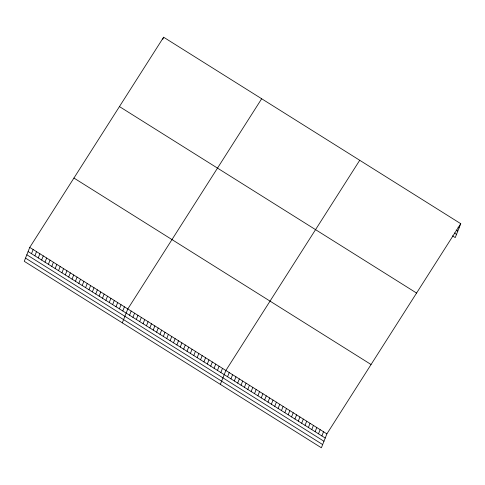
<?xml version="1.0" encoding="UTF-8"?>
<svg xmlns="http://www.w3.org/2000/svg" width="485" height="485" viewBox="0 0 485 485"><rect width="100%" height="100%" fill="white"/><g stroke="black" fill="none" stroke-linecap="round" stroke-linejoin="round"><path stroke-width="0.73" d="M29.755 247.405L24.25 261.312L321.379 447.782L326.89 433.875L460.75 223.688L163.621 37.218L29.755 247.405L326.89 433.875M31.495 253.685L33.138 249.526M34.871 255.807L36.52 251.648M38.254 257.929L39.897 253.77M41.637 260.051L43.28 255.892M45.014 262.173L46.663 258.014M48.397 264.295L50.04 260.136M51.78 266.417L53.423 262.258M55.163 268.538L56.806 264.38M58.539 270.66L60.188 266.501M61.922 272.782L63.565 268.623M65.305 274.904L66.948 270.745M68.682 277.026L70.331 272.867M162.796 39.297L163.621 37.218M72.065 279.148L73.708 274.989M75.448 281.27L77.091 277.111M78.831 283.392L80.474 279.233M82.207 285.513L83.856 281.355M85.59 287.635L87.233 283.476M88.973 289.757L90.616 285.598M92.35 291.879L93.999 287.72M95.733 294.001L97.376 289.842M99.116 296.123L100.759 291.964M102.499 298.245L104.142 294.086M105.875 300.367L107.525 296.208M109.258 302.488L110.901 298.33M112.641 304.61L114.284 300.451M116.018 306.732L117.667 302.573M119.401 308.854L121.044 304.695M122.784 310.976L124.427 306.817M122.305 322.846L127.81 308.939L261.67 98.752M129.543 315.22L131.192 311.061M132.926 317.342L134.569 313.183M136.309 319.463L137.952 315.305M139.686 321.585L141.335 317.426M143.069 323.707L144.718 319.548M146.452 325.829L148.095 321.67M149.835 327.951L151.478 323.792M153.212 330.073L154.86 325.914M156.594 332.195L158.237 328.036M159.977 334.317L161.62 330.158M163.354 336.438L165.003 332.28M166.737 338.56L168.386 334.401M170.12 340.682L171.763 336.523M173.503 342.804L175.146 338.645M176.879 344.926L178.529 340.767M180.262 347.048L181.905 342.889M183.645 349.17L185.288 345.011M187.022 351.292L188.671 347.133M190.405 353.413L192.054 349.255M193.788 355.535L195.431 351.376M197.171 357.657L198.814 353.498M200.547 359.779L202.196 355.62M203.93 361.901L205.573 357.742M207.313 364.023L208.956 359.864M210.69 366.145L212.339 361.986M214.073 368.267L215.722 364.108M217.456 370.388L219.099 366.23M220.839 372.51L222.482 368.351M220.354 384.381L225.864 370.473L359.724 160.286M227.586 376.748L229.229 372.589M230.951 378.858L232.6 374.705M234.322 380.974L235.965 376.815M237.686 383.083L239.335 378.93M241.057 385.199L242.7 381.04M244.422 387.315L246.065 383.156M247.793 389.425L249.435 385.272M251.157 391.541L252.8 387.382M254.522 393.65L256.171 389.497M257.893 395.766L259.536 391.607M261.257 397.876L262.906 393.723M264.628 399.992L266.271 395.839M267.993 402.107L269.642 397.949M271.364 404.217L273.006 400.064M274.728 406.333L276.377 402.174M278.099 408.443L279.742 404.29M281.464 410.559L283.113 406.406M284.834 412.674L286.477 408.515M288.199 414.784L289.842 410.631M291.57 416.9L293.213 412.741M294.935 419.01L296.577 414.857M298.299 421.125L299.948 416.973M301.67 423.241L303.313 419.082M305.035 425.351L306.684 421.198M308.405 427.467L310.048 423.308M311.77 429.577L313.419 425.424M315.141 431.692L316.784 427.54M318.506 433.808L320.155 429.649M321.876 435.918L323.519 431.765M460.75 223.688L455.245 237.595L452.438 235.831M457.979 227.138L459.107 227.847M456.149 230.005L457.828 231.06M454.275 232.97L456.518 234.376M119.443 106.579L416.573 293.049M73.932 178.043L371.061 364.514M28.112 251.563L325.241 438.034M26.839 254.777L323.968 441.253M25.523 258.093L322.652 444.563"/></g></svg>
